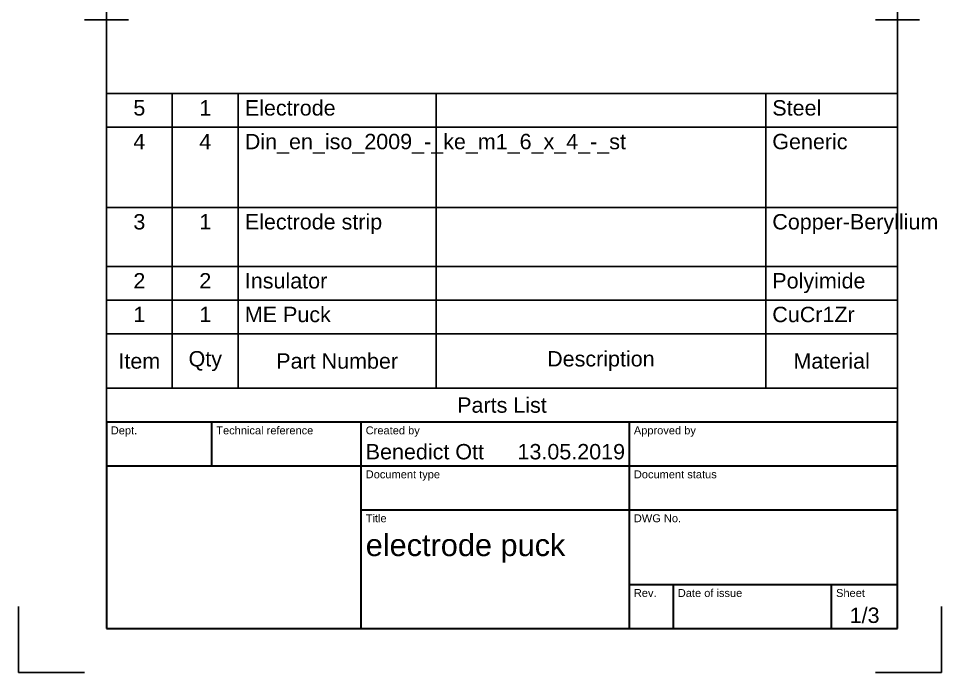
# Model space of a CAD drawing. Header units: millimetres. Extents: x 0 to 210, y 0 to 297.
# Drawn here: x 0 to 210, y 0 to 148.8 of the extents above; entities that cross this region are included whole.
import ezdxf
from ezdxf.enums import TextEntityAlignment as Align

# ---------------------------------------------------------------- set-up
doc = ezdxf.new("R2010")
doc.units = ezdxf.units.MM
doc.header["$LTSCALE"] = 0.75
for name, color, linetype, lineweight in [('Border', 7, 'Continuous', 25), ('Parts Lists', 7, 'Continuous', 25), ('TitleBlock', 7, 'Continuous', 35)]:
    doc.layers.add(name, color=color, linetype=linetype, lineweight=lineweight)
doc.styles.add('FusionTitle', font='')
doc.styles.get("Standard").update_dxf_attribs({"font": 'arial.ttf'})
doc.styles.get('FusionTitle').set_extended_font_data('Arial Unicode MS')

# ---------------------------------------------------------------- blocks, each defined once
blk = doc.blocks.new('ISO_A4(P)_SHEET')
at = {"layer": 'Border'}
for p, q in [((20, 287), (20, 10)), ((200, 287), (200, 10)), ((15, 148.5), (25, 148.5)), ((205, 148.5), (195, 148.5)), ((0, 15), (0, 0)), ((210, 0), (210, 15)), ((20, 10), (200, 10)), ((0, 0), (15, 0)), ((195, 0), (210, 0))]:
    blk.add_line(p, q, dxfattribs=at)
blk = doc.blocks.new('ISO_TITLEBLOCK')
at = {"layer": 'TitleBlock'}
for p, q in [((0, 47), (-180, 47)), ((-180, 47), (-180, 0)), ((-156, 37), (-156, 47)), ((-122, 0), (-122, 47)), ((-61, 0), (-61, 47)), ((0, 0), (0, 47)), ((-180, 37), (0, 37)), ((-122, 27), (0, 27)), ((-61, 10), (0, 10)), ((-51, 0), (-51, 10)), ((-15, 0), (-15, 10)), ((-180, 0), (0, 0))]:
    blk.add_line(p, q, dxfattribs=at)
at = {"layer": 'TitleBlock', "style": 'FusionTitle'}
for s, p in [('Dept.', (-179, 46)), ('Technical reference', (-155, 46)), ('Created by', (-121, 46)), ('Approved by', (-60, 46)), ('Document type', (-121, 36)), ('Document status', (-60, 36)), ('Title', (-121, 26)), ('DWG No.', (-60, 26)), ('Rev.', (-60, 9)), ('Date of issue', (-50, 9)), ('Sheet', (-14, 9))]:
    blk.add_text(s, height=1.8, dxfattribs=at).set_placement(p, align=Align.TOP_LEFT)
for tag, p, height in [('DEPT', (-179, 38.5), 3.5), ('TECHNICAL_REFERENCE', (-155, 38.5), 3.5), ('CREATED_BY', (-121, 38.5), 3.5), ('APPROVED_BY', (-60, 38.5), 3.5), ('DOCUMENT_TYPE', (-121, 28.5), 3.5), ('DOCUMENT_STATUS', (-60, 28.5), 3.5), ('TITLE_1', (-121, 16.5), 5), ('TITLE_2', (-121, 9), 5), ('TITLE_3', (-121, 1.5), 5), ('DATE_OF_ISSUE', (-50, 1.5), 3.5)]:
    blk.add_attdef(tag, p, '', height=height, dxfattribs=at)
for tag, p in [('CREATED_DATE', (-62, 38.5)), ('APPROVED_DATE', (-1, 38.5))]:
    blk.add_attdef(tag, text='', height=3.5, dxfattribs=at).set_placement(p, align=Align.RIGHT)
for tag, height, p in [('DRAWING_NUMBER', 5, (-30.5, 16.6)), ('REV', 3.5, (-56, 3.1)), ('SHEET', 3.5, (-7.5, 3.1))]:
    blk.add_attdef(tag, text='', height=height, dxfattribs=at).set_placement(p, align=Align.MIDDLE)
blk = doc.blocks.new('*T7')
at = {"layer": 'Parts Lists', "color": 0, "linetype": 'ByBlock', "lineweight": -2, "transparency": 16777216}
for p, q in [((0, 74.731924), (180, 74.731924)), ((0, 0), (0, 74.731924)), ((15, 7.666667), (15, 74.731924)), ((30, 7.666667), (30, 74.731924)), ((75, 7.666667), (75, 74.731924)), ((150, 7.666667), (150, 74.731924)), ((180, 0), (180, 74.731924)), ((0, 67.065257), (180, 67.065257)), ((0, 48.812642), (180, 48.812642)), ((0, 35.390632), (180, 35.390632)), ((0, 27.723965), (180, 27.723965)), ((0, 20.057299), (180, 20.057299)), ((0, 7.666667), (180, 7.666667)), ((0, 0), (180, 0))]:
    blk.add_line(p, q, dxfattribs=at)
at = {"layer": 'Parts Lists', "color": 0, "transparency": 16777216, "char_height": 3.5}
for s, insert, width, attachment_point in [('5', (7.5, 73.231924), 12, 2), ('1', (22.5, 73.231924), 12, 2), ('Electrode', (31.5, 73.231924), 42, 1), ('Steel', (151.5, 73.231924), 27, 1), ('4', (7.5, 65.565257), 12, 2), ('4', (22.5, 65.565257), 12, 2), ('Din_en_iso_2009_-_ke_m1_6_x_4_-_st', (31.5, 65.565257), 42, 1), ('Generic', (151.5, 65.565257), 27, 1), ('3', (7.5, 47.312642), 12, 2), ('1', (22.5, 47.312642), 12, 2), ('Electrode strip', (31.5, 47.312642), 42, 1), ('Copper-Beryllium', (151.5, 47.312642), 27, 1), ('2', (7.5, 33.890632), 12, 2), ('2', (22.5, 33.890632), 12, 2), ('Insulator', (31.5, 33.890632), 42, 1), ('Polyimide', (151.5, 33.890632), 27, 1), ('1', (7.5, 26.223965), 12, 2), ('1', (22.5, 26.223965), 12, 2), ('ME Puck', (31.5, 26.223965), 42, 1), ('CuCr1Zr', (151.5, 26.223965), 27, 1), ('Item', (7.5, 13.861983), 12, 5), ('Qty', (22.5, 13.861983), 12, 5), ('Part Number', (52.5, 13.861983), 42, 5), ('Description', (112.5, 13.861983), 72, 5), ('Material', (165, 13.861983), 27, 5), ('Parts List', (90, 3.833333), 177, 5)]:
    blk.add_mtext(s, dxfattribs=dict(at, insert=insert, width=width, attachment_point=attachment_point))

msp = doc.modelspace()

# ---------------------------------------------------------------- block references
msp.add_blockref('*T7', (20, 57))
at = {"layer": 'Border'}
msp.add_blockref('ISO_A4(P)_SHEET', (0, 0), dxfattribs=at)
at = {"layer": 'TitleBlock'}
msp.add_blockref('ISO_TITLEBLOCK', (200, 10), dxfattribs=at).add_auto_attribs({'CREATED_DATE': '13.05.2019', 'SHEET': '1/3', 'TITLE_1': 'electrode puck', 'CREATED_BY': 'Benedict Ott'})

doc.saveas('drawing.dxf')
